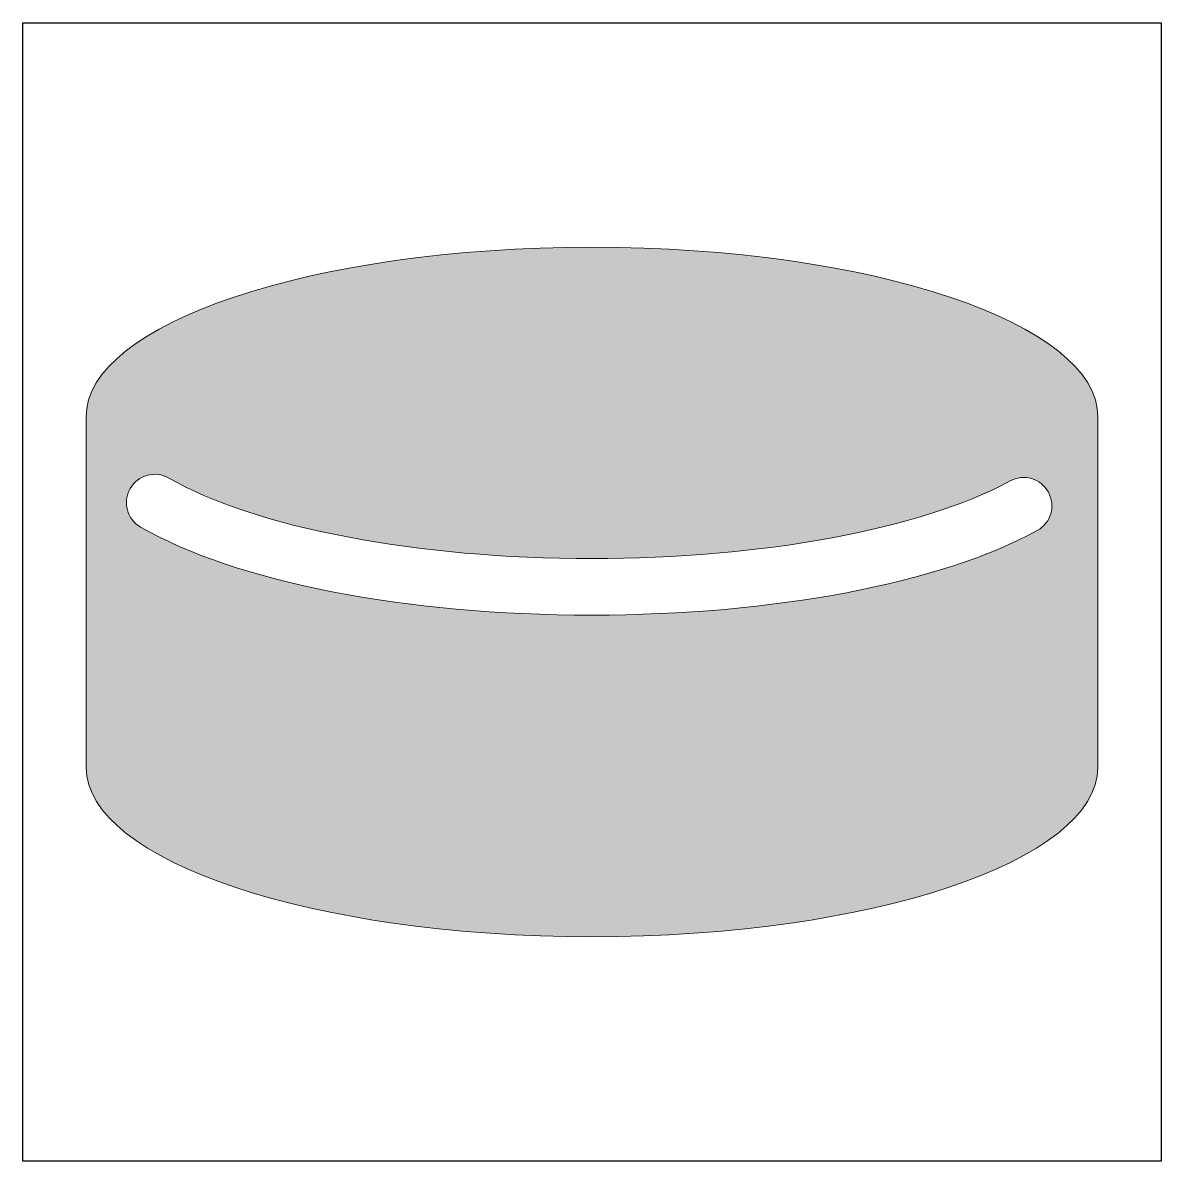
# Model space of a CAD drawing. Header units: inches. Extents: x 0 to 114, y 0 to 114.
import ezdxf

# ---------------------------------------------------------------- set-up
doc = ezdxf.new("R2010")
doc.units = ezdxf.units.IN
doc.header["$MEASUREMENT"] = 0
doc.layers.add('Image Background', color=7, linetype='Continuous')
doc.layers.add('Layer 1', color=7, linetype='Continuous')
picture_1 = doc.add_image_def('image1.png', size_in_pixel=(1350, 1350))

msp = doc.modelspace()

# ---------------------------------------------------------------- hatches: boundary and pattern name
at = {"layer": 'Layer 1', "true_color": 0x652d90}
h = msp.add_hatch(color=197, dxfattribs=at)
h.dxf.hatch_style = 2
edge = h.paths.add_edge_path()
edge.add_spline(control_points=[(107.95, 74.7), (107.95, 74.7), (107.95, 74.71), (107.95, 74.71), (107.95, 84.13), (85.21, 91.76), (57.15, 91.76), (29.09, 91.76), (6.35, 84.13), (6.35, 74.71), (6.35, 74.71), (6.35, 74.71), (6.35, 74.7), (6.35, 74.7), (6.35, 39.6), (6.35, 39.6), (6.35, 39.59), (6.35, 39.59), (6.35, 39.59), (6.35, 39.58), (6.35, 39.58), (6.35, 39.58), (6.35, 39.58), (6.35, 39.54), (6.35, 39.54), (6.35, 39.54), (6.35, 39.54), (6.35, 39.54), (6.44, 30.14), (29.14, 22.54), (57.15, 22.54), (85.16, 22.54), (107.86, 30.14), (107.95, 39.54), (107.95, 39.54), (107.95, 39.54), (107.95, 39.54), (107.95, 39.54), (107.95, 39.57), (107.95, 39.57), (107.95, 39.58), (107.95, 39.58), (107.95, 39.59), (107.95, 39.59), (107.95, 39.6), (107.95, 39.6), (107.95, 39.6), (107.95, 74.7), (107.95, 74.7)], knot_values=[0, 0, 0, 0, 1, 1, 1, 2, 2, 2, 3, 3, 3, 4, 4, 4, 5, 5, 5, 6, 6, 6, 7, 7, 7, 8, 8, 8, 9, 9, 9, 10, 10, 10, 11, 11, 11, 12, 12, 12, 13, 13, 13, 14, 14, 14, 15, 15, 15, 16, 16, 16, 16], degree=3, periodic=1)
edge = h.paths.add_edge_path()
edge.add_spline(control_points=[(101.85, 63.32), (92.12, 58), (75.42, 54.83), (57.15, 54.83), (38.4, 54.83), (21.46, 58.13), (11.83, 63.67), (10.47, 64.45), (10, 66.19), (10.79, 67.54), (11.57, 68.9), (13.3, 69.37), (14.66, 68.59), (23.34, 63.6), (39.62, 60.5), (57.15, 60.5), (74.25, 60.5), (90.33, 63.49), (99.12, 68.3), (100.5, 69.05), (102.22, 68.55), (102.97, 67.17), (103.72, 65.8), (103.22, 64.07), (101.85, 63.32)], knot_values=[0, 0, 0, 0, 1, 1, 1, 2, 2, 2, 3, 3, 3, 4, 4, 4, 5, 5, 5, 6, 6, 6, 7, 7, 7, 8, 8, 8, 8], degree=3, periodic=1)

# ---------------------------------------------------------------- linework, layer by layer
at = {"layer": 'Layer 1', "lineweight": 0}
for points, knots in [([(107.95, 74.7), (107.95, 74.7), (107.95, 74.71), (107.95, 74.71), (107.95, 84.13), (85.21, 91.76), (57.15, 91.76), (29.09, 91.76), (6.35, 84.13), (6.35, 74.71), (6.35, 74.71), (6.35, 74.71), (6.35, 74.7), (6.35, 74.7), (6.35, 39.6), (6.35, 39.6), (6.35, 39.59), (6.35, 39.59), (6.35, 39.59), (6.35, 39.58), (6.35, 39.58), (6.35, 39.58), (6.35, 39.58), (6.35, 39.54), (6.35, 39.54), (6.35, 39.54), (6.35, 39.54), (6.35, 39.54), (6.44, 30.14), (29.14, 22.54), (57.15, 22.54), (85.16, 22.54), (107.86, 30.14), (107.95, 39.54), (107.95, 39.54), (107.95, 39.54), (107.95, 39.54), (107.95, 39.54), (107.95, 39.57), (107.95, 39.57), (107.95, 39.58), (107.95, 39.58), (107.95, 39.59), (107.95, 39.59), (107.95, 39.6), (107.95, 39.6), (107.95, 39.6), (107.95, 74.7), (107.95, 74.7)], [0, 0, 0, 0, 1, 1, 1, 2, 2, 2, 3, 3, 3, 4, 4, 4, 5, 5, 5, 6, 6, 6, 7, 7, 7, 8, 8, 8, 9, 9, 9, 10, 10, 10, 11, 11, 11, 12, 12, 12, 13, 13, 13, 14, 14, 14, 15, 15, 15, 16, 16, 16, 16]), ([(101.85, 63.32), (92.12, 58), (75.42, 54.83), (57.15, 54.83), (38.4, 54.83), (21.46, 58.13), (11.83, 63.67), (10.47, 64.45), (10, 66.19), (10.79, 67.54), (11.57, 68.9), (13.3, 69.37), (14.66, 68.59), (23.34, 63.6), (39.62, 60.5), (57.15, 60.5), (74.25, 60.5), (90.33, 63.49), (99.12, 68.3), (100.5, 69.05), (102.22, 68.55), (102.97, 67.17), (103.72, 65.8), (103.22, 64.07), (101.85, 63.32)], [0, 0, 0, 0, 1, 1, 1, 2, 2, 2, 3, 3, 3, 4, 4, 4, 5, 5, 5, 6, 6, 6, 7, 7, 7, 8, 8, 8, 8])]:
    msp.add_open_spline(points, degree=3, knots=knots, dxfattribs=at)

# ---------------------------------------------------------------- pictures from other files: only their frames are drawn
at = {"layer": 'Image Background'}
image = msp.add_image(picture_1, insert=(0, 0), size_in_units=(114.3, 114.3), dxfattribs=at)

doc.saveas('drawing.dxf')
